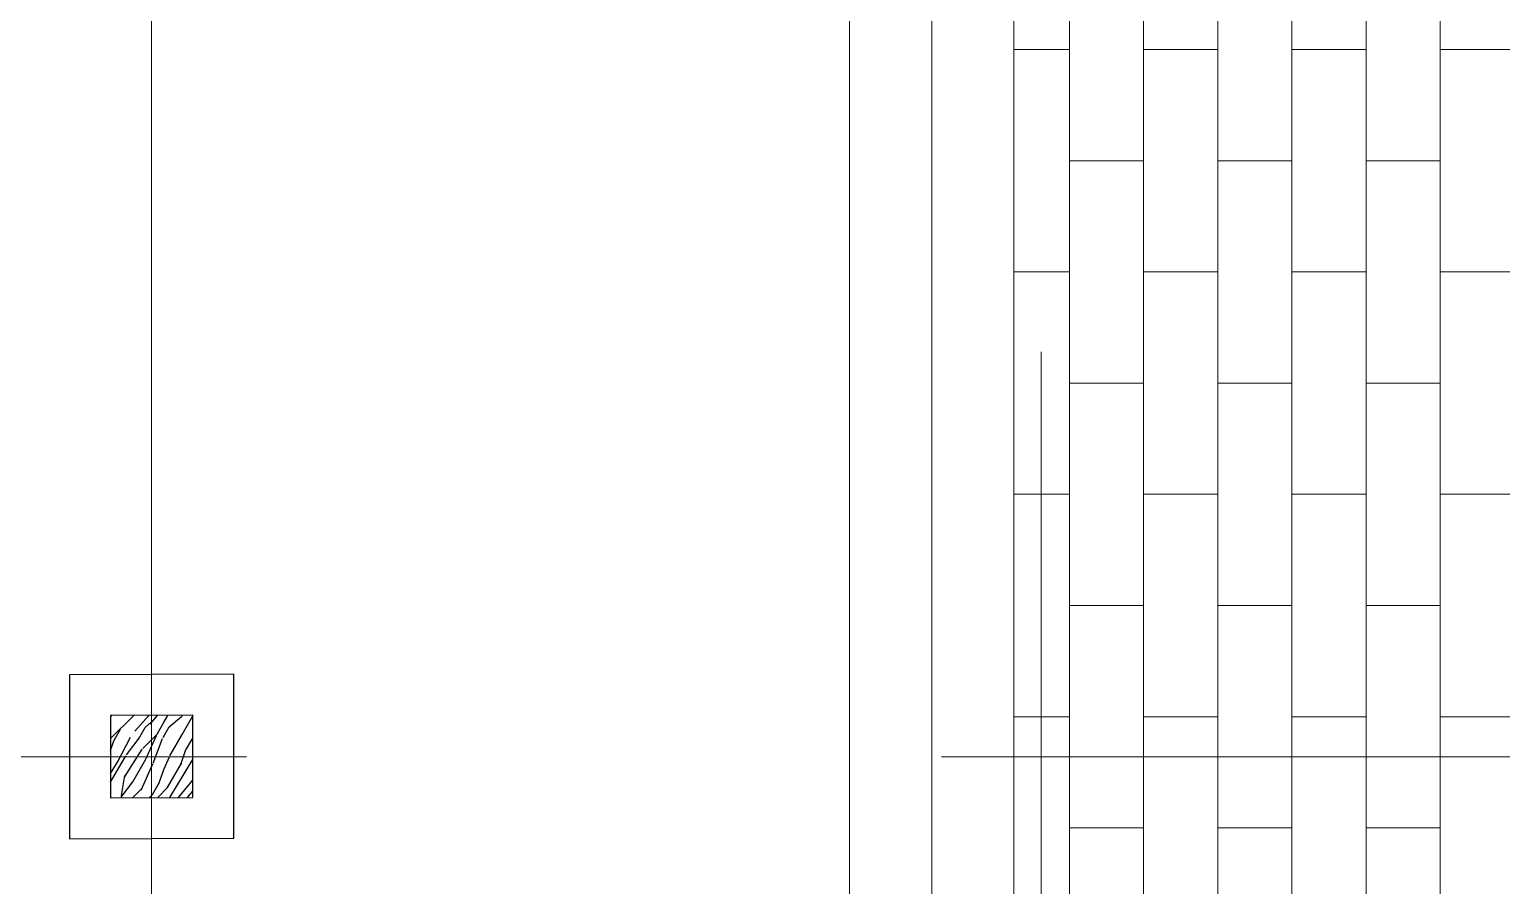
# Model space of a CAD drawing. Header units: metres. Extents: x -54 to 264, y -14 to 31.
# Drawn here: x 4.163 to 6.852, y 17.979 to 19.544 of the extents above; entities that cross this region are included whole.
import ezdxf

# ---------------------------------------------------------------- set-up
doc = ezdxf.new("R2010")
doc.units = ezdxf.units.M
doc.header["$LTSCALE"] = 0.001
doc.linetypes.add('CENTERX2', pattern=[101.60000000000001, 63.5, -12.7, 12.7, -12.7])
doc.linetypes.add('HIDDENX2', pattern=[19.049999999999997, 12.7, -6.35])
for name, color, linetype, lineweight, true_color in [('Jach-Anotaciones-Hatch-Lum50%', 9, 'Continuous', 13, 0x808080), ('JACH-Anotaciones-Lineas-EJES', 7, 'CENTERX2', 9, 0x666666), ('JACH-Arq-Lineas-Piso', 7, 'Continuous', 13, 0x1a1a1a), ('JACH-Arq-Lineas-Proyeccion', 250, 'HIDDENX2', 13, 0x333333), ('JACH-Arq-Mobiliario01-', 250, 'Continuous', 9, 0x333333)]:
    doc.layers.add(name, color=color, linetype=linetype, lineweight=lineweight, true_color=true_color)
doc.layers.add('JACH-Arq-Muros01-Carga', color=3, linetype='Continuous', lineweight=25)

msp = doc.modelspace()

# ---------------------------------------------------------------- hatches: boundary and pattern name
at = {"layer": 'JACH-Arq-Muros01-Carga', "ltscale": 100}
h = msp.add_hatch(dxfattribs=at)
h.set_pattern_fill('WOOD_01', color=256, scale=0.25, angle=60.22489760301454, pattern_type=2)
h.set_pattern_definition([(60.22489760301454, (-0.5702182806841595, 11.82201153464687), (-0.2169953322639889, 0.1241492077124984), [0.05, -0.2]), (69.19749760301454, (-0.4517993091844805, 11.75714091580476), (0.5279004328946804, 1.426120912890491), [0.0480885, -4.76075725]), (65.93539760301455, (-0.4660605211974448, 11.76241991494487), (0.9003507035925551, 2.077105436527465), [0.0502495, -2.462219]), (44.80279760301452, (-0.5311591208766415, 11.79966467725862), (2.016624474551464, 2.014502499364383), [0.075208, -7.445594249999999]), (53.88479760301455, (-0.6002845963695078, 11.84497382244902), (0.1241488036280104, 0.2169956544789174), [0.045277, -2.218569]), (45.29349760301453, (-0.4728727807476592, 11.78071863402082), (0.7135918082355421, 0.7438323219552772), [0.0388105, -3.842233]), (48.91499760301453, (-0.6421822961601472, 11.77677680820167), (0.124149163470979, 0.2169954415374172), [0.1019805, -1.17277425]), (65.93539760301455, (-0.4322697292807215, 11.74596748711064), (0.9003507035925551, 2.077105436527465), [0.02512475, -2.48734375]), (60.22489760301454, (-0.5246492609087219, 11.79594020102725), (-0.2169953322639889, 0.1241492077124984), [0.025, -0.225]), (60.22489760301454, (-0.5755185423229001, 11.76743903949995), (-0.2169953322639889, 0.1241492077124984), [0.075, -0.175]), (71.53479760301454, (-0.5832380006199989, 11.82946048710962), (0.279602026602598, 0.9921301689047509), [0.02549499999999998, -1.249259749999999]), (62.95119760301453, (-0.5153646484535728, 11.7618257470296), (2.265989722741311, 4.464055422604128), [0.0525595, -5.2033895]), (52.63029760301455, (-0.5026473281000281, 11.76895103741142), (1.210187605693215, 1.61181420376513), [0.03783174999999998, -3.745354249999999]), (60.22489760301454, (-0.4263965622253373, 11.71092457186747), (-0.2169953322639889, 0.1241492077124984), [0.05, -0.2]), (59.05579760301455, (-0.4279617163833877, 11.68301757825545), (0.1241490638054007, 0.2169954673748799), [0.1225255, -12.130025]), (60.22489760301454, (-0.5907082155813794, 11.77612948403982), (-0.2169953322639889, 0.1241492077124984), [0.025, -0.225]), (60.22489760301454, (-0.5956529213912486, 11.80776095388322), (-0.2169953322639889, 0.1241492077124984), [0.025, -0.225]), (60.22489760301454, (-0.671049644765632, 11.72128648305855), (-0.2169953322639889, 0.1241492077124984), [0.0375, -0.2125]), (50.76259760301453, (-0.6483791252964568, 11.78608268315545), (0.1241491331910197, 0.2169953971406558), [0.0760345, -1.444656]), (60.22489760301454, (-0.6881068717644563, 11.71664417683098), (-0.2169953322639889, 0.1241492077124984), [0.05, -0.2]), (60.22489760301454, (-0.5064674855752411, 11.58104040334069), (-0.2169953322639889, 0.1241492077124984), [0.0275, -0.2225]), (60.22489760301454, (-0.4540011562550664, 11.69791548318095), (-0.2169953322639889, 0.1241492077124984), [0.025, -0.225]), (60.22489760301454, (-0.5238271121563602, 11.59097233995769), (-0.2169953322639889, 0.1241492077124984), [0.0525, -0.1975]), (65.66519760301453, (-0.4735307361588254, 11.70908891187507), (1.024497839700142, 2.294101817887965), [0.05273749999999998, -5.221017999999997]), (60.22489760301454, (-0.4896488706628195, 11.72119080181471), (-0.2169953322639889, 0.1241492077124984), [0.0475, -0.2025]), (60.22489760301454, (-0.5585463653185985, 11.61083621319169), (-0.2169953322639889, 0.1241492077124984), [0.0275, -0.2225]), (59.05579760301455, (-0.5783677135553369, 11.65673952629737), (0.1241490638054007, 0.2169954673748799), [0.1225255, -12.130025]), (60.22489760301454, (-0.5867238647649711, 11.68744253489525), (-0.2169953322639889, 0.1241492077124984), [0.025, -0.225]), (60.22489760301454, (-0.6056486455041405, 11.66946747790023), (-0.2169953322639889, 0.1241492077124984), [0.025, -0.225]), (60.22489760301454, (-0.5559889624191412, 11.75626561080582), (-0.2169953322639889, 0.1241492077124984), [0.05, -0.2]), (60.22489760301454, (-0.5851587106069206, 11.71534952850728), (-0.2169953322639889, 0.1241492077124984), [0.025, -0.225]), (60.22489760301454, (-0.6360279920210989, 11.68684836697998), (-0.2169953322639889, 0.1241492077124984), [0.05, -0.2]), (79.87869760301454, (-0.5113696663878491, 11.693294439452), (0.4976611643471204, 2.883544866916465), [0.03716524999999995, -3.679351499999997]), (71.53479760301454, (-0.5932337247328907, 11.69116701112663), (0.279602026602598, 0.9921301689047509), [0.02549499999999998, -1.249259749999999]), (71.53479760301454, (-0.5327242750346919, 11.7717576836466), (0.279602026602598, 0.9921301689047509), [0.02549499999999998, -1.249259749999999]), (65.93539760301455, (-0.6524272636087571, 11.75383578289815), (0.9003507035925551, 2.077105436527465), [0.02512475, -2.48734375]), (49.92009760301453, (-0.7061031912581108, 11.69525767443619), (0.9618894248788954, 1.177823439282268), [0.02795074999999999, -2.767133749999999]), (48.91499760301453, (-0.4928110727268663, 11.60490988988973), (0.124149163470979, 0.2169954415374172), [0.025495, -1.24925975]), (150.2248976030145, (-0.4760562453103367, 11.62412643896188), (-0.1241492077124984, -0.2169953322639889), [0, -0.25]), (46.83249760301455, (-0.6236449649977951, 11.64808097550544), (2.978511276897605, 3.192327648911113), [0.05396749999999997, -5.342788499999997]), (71.53479760301454, (-0.5782932948101296, 11.79782901726622), (0.279602026602598, 0.9921301689047509), [0.02549499999999998, -1.249259749999999]), (70.52969760301454, (-0.4415862354838165, 11.71961501640735), (0.4037515383422769, 1.209125331944153), [0.02795075, -2.76713375]), (48.91499760301453, (-0.5743089439937212, 11.70914206812165), (0.124149163470979, 0.2169954415374172), [0.025495, -1.24925975]), (48.91499760301453, (-0.5727437898356708, 11.73704906173367), (0.124149163470979, 0.2169954415374172), [0.025495, -1.24925975]), (41.78999760301453, (-0.6019454317713963, 11.63566605473419), (0.1241489282684543, 0.2169954320126502), [0.03162274999999998, -0.7589464999999996]), (46.18869760301454, (-0.6620674318927776, 11.70174627190548), (0.124148888880613, 0.2169954011170725), [0.10307775, -0.9276985000000001]), (43.52569760301454, (-0.6524272636087571, 11.75383578289815), (1.303033753143602, 1.270669679398155), [0.07830224999999995, -2.531773749999998]), (60.22489760301454, (-0.6632770302219566, 11.76004324328377), (-0.2169953322639889, 0.1241492077124984), [0.03, -0.22]), (46.18869760301454, (-0.4977557785367356, 11.63654135973313), (0.124148888880613, 0.2169954011170725), [0.10307775, -0.9276985000000001]), (46.18869760301454, (-0.5253603725664646, 11.6235322710466), (0.124148888880613, 0.2169954011170725), [0.10307775, -0.9276985000000001]), (46.18869760301454, (-0.5448899524702236, 11.63470569974073), (0.124148888880613, 0.2169954011170725), [0.10307775, -0.9276985000000001]), (49.92009760301453, (-0.6540243115147536, 11.66546186458519), (0.9618894248788954, 1.177823439282268), [0.02795074999999999, -2.767133749999999]), (46.18869760301454, (-0.6111981504785993, 11.73024743343278), (0.124148888880613, 0.2169954011170725), [0.05153875, -0.9792375]), (49.92009760301453, (-0.5845858051902771, 11.62573411811719), (0.9618894248788954, 1.177823439282268), [0.02795074999999999, -2.767133749999999]), (57.83899760301455, (-0.5048385439212988, 11.72988124635459), (0.1241489348735293, 0.2169954727877823), [0.06005199999999999, -5.945153749999998]), (49.92009760301453, (-0.5575541165771916, 11.7283586171938), (0.9618894248788954, 1.177823439282268), [0.02795074999999999, -2.767133749999999]), (72.75369760301453, (-0.539557797083537, 11.74974511958859), (0.2796017090747189, 0.9921305541543518), [0.02304875, -2.28183725]), (49.78749760301454, (-0.5737360385770777, 11.61952665773157), (1.799628729557328, 2.138651990166338), [0.0965985, -9.56323875]), (52.09479760301452, (-0.5113696663878491, 11.693294439452), (0.1241491932459443, 0.2169951852726373), [0.03535524999999999, -1.7324115]), (64.98849760301454, (-0.5665894856966225, 11.64712062051198), (1.148647801731254, 2.511096790194181), [0.06020799999999996, -2.950190499999997]), (60.22489760301454, (-0.5411335824909027, 11.70168248440958), (-0.2169953322639889, 0.1241492077124984), [0.0775, -0.1725]), (44.96979760301453, (-0.6822337047090721, 11.68160126158782), (0.7135917631376759, 0.7438322672708633), [0.0285045, -2.821934]), (50.76259760301453, (-0.4760562453103367, 11.62412643896188), (0.1241491331910197, 0.2169953971406558), [0.0760345, -1.444656]), (40.24179760301455, (-0.547696598705399, 11.60462875280606), (0.5894427939514909, 0.526836847003152), [0.02926175, -2.896913]), (60.22489760301454, (-0.5751629864940286, 11.85364300449027), (-0.2169953322639889, 0.1241492077124984), [0.0125, -0.2375]), (60.22489760301454, (-0.4796850402978736, 11.79901735309677), (-0.2169953322639889, 0.1241492077124984), [0.025, -0.225]), (71.53479760301454, (-0.4015667206828376, 11.75432363832027), (0.279602026602598, 0.9921301689047509), [0.02549499999999998, -1.249259749999999]), (60.22489760301454, (-0.4220247618321116, 11.76890851241416), (-0.2169953322639889, 0.1241492077124984), [0.045, -0.205]), (43.52569760301454, (-0.5382737800091506, 11.83253763917914), (1.303033753143602, 1.270669679398155), [0.02610074999999999, -2.583975249999998]), (48.24559760301454, (-0.491463268156588, 11.80863625888216), (3.2270544248502, 3.626178118227629), [0.04600174999999997, -8.387660999999992]), (150.2248976030145, (-0.4015667206828376, 11.75432363832027), (-0.1241492077124984, -0.2169953322639889), [0, -0.25]), (60.22489760301454, (-0.3934917065568675, 11.77850615570092), (-0.2169953322639889, 0.1241492077124984), [0.0225, -0.2275]), (60.22489760301454, (-0.4347208196870255, 11.80209450516629), (-0.2169953322639889, 0.1241492077124984), [0.0225, -0.2275]), (60.22489760301454, (-0.4455705863002249, 11.80830196555192), (-0.2169953322639889, 0.1241492077124984), [0.0225, -0.2275]), (36.26249760301454, (-0.5193489992699811, 11.85051269617417), (1.520027557669726, 1.146521365841577), [0.02462225, -2.4375905]), (48.74119760301453, (-0.5453884391416598, 11.86541060109967), (0.8377751052198188, 0.9608081485543738), [0.02295949999999999, -16.30388124999999]), (41.78999760301453, (-0.4672701195266238, 11.82071688632317), (0.1241489282684543, 0.2169954320126502), [0.02371699999999999, -0.7668519999999998]), (47.69609760301454, (-0.5735978323359783, 11.88154999810229), (0.8377413244676111, 0.9608275724163863), [0.02304875, -2.28183725])])
h.paths.add_polyline_path([(4.310892141005867, 18.14), (4.460892141005868, 18.14058878357172), (4.460892141005868, 18.29058993912091), (4.310892141005867, 18.2900011555492)])

# ---------------------------------------------------------------- linework, layer by layer
at = {"layer": 'JACH-Anotaciones-Lineas-EJES', "ltscale": 100}
for points in [[(4.385591166462492, -2.375000032412275), (4.385591166462492, 25.95015244784726)], [(5.810891849153663, -2.375), (5.810891849153663, 25.95015248025953)]]:
    msp.add_lwpolyline(points, dxfattribs=at)
at = {"layer": 'JACH-Arq-Lineas-Piso', "lineweight": 0, "ltscale": 100}
msp.add_lwpolyline([(5.660892141005867, 21.43478502406159), (5.960892141005869, 21.43374165634697), (5.960892141005804, 4.349999999999958), (5.660892141005803, 4.349999999999999)], close=True, dxfattribs=at)
at = {"layer": 'JACH-Arq-Lineas-Proyeccion', "lineweight": 0, "ltscale": 100}
msp.add_lwpolyline([(5.960892141005804, 4.349999999999958), (6.010892141005804, 4.349999999999958), (6.010892141005804, 21.43348317060427)], dxfattribs=at)
at = {"layer": 'JACH-Arq-Muros01-Carga', "ltscale": 100}
for points in [[(4.235892141005867, 18.06470503043955), (4.535892141005868, 18.06588259758297), (4.535892141005868, 18.36588490868137), (4.235892141005867, 18.36470734153794)], [(4.310892141005867, 18.14), (4.460892141005868, 18.14058878357172), (4.460892141005868, 18.29058993912091), (4.310892141005867, 18.2900011555492)]]:
    msp.add_lwpolyline(points, close=True, dxfattribs=at)

# ---------------------------------------------------------------- wipeouts: each hides what was drawn before it
at = {"lineweight": 0}
msp.add_wipeout([(6.460892249905047, 21.127860497209888), (10.660892249905046, 21.127860497209888), (10.660892249905046, 18.17786049720989), (9.660892249905046, 18.17786049720989), (9.660892249905046, 20.127860497209888), (6.460892249905047, 20.127860497209888)], dxfattribs=at).dxf.layer = 'JACH-Arq-Mobiliario01-'

# ---------------------------------------------------------------- next in the draw order: hatches: boundary and pattern name
at = {"layer": 'Jach-Anotaciones-Hatch-Lum50%', "ltscale": 100}
h = msp.add_hatch(dxfattribs=at)
h.set_pattern_fill('AR-BRSTD', color=256, scale=0.002, angle=90, double=1)
h.set_pattern_definition([(90, (-0.1697995446935074, -5.329070518200751e-15), (-0.1354836, 8.295977853848017e-18), []), (180, (-0.1697995446935074, -5.329070518200751e-15), (-0.1354836, -0.2032), [0.1354836, -0.1354836])])
h.paths.add_polyline_path([(5.960892141005806, 21.12786049720989), (10.55975187167321, 21.12786049720988), (10.56203276012729, 18.13977277811491), (12.46089214065461, 18.14), (12.46089214065461, 20.64), (15.46089214065461, 20.64), (15.46089214065461, 18.14), (17.2608921406546, 18.14), (17.2608921406546, 20.63999999999999), (20.3608921406546, 20.64), (20.3608921406546, 18.14), (21.96089214029871, 18.14), (21.96089214029872, 6.775), (5.960892141005873, 6.775000000000001)])

# ---------------------------------------------------------------- next in the draw order: linework, layer by layer
at = {"layer": 'JACH-Anotaciones-Lineas-EJES', "ltscale": 100}
msp.add_lwpolyline([(-4.330878220259788, 18.215), (52.14722625314764, 18.215)], dxfattribs=at)
at = {"layer": 'JACH-Arq-Lineas-Piso', "ltscale": 100}
msp.add_lwpolyline([(5.96089214100596, 21.1278604972099), (10.66089224990505, 21.12786049720989), (10.66089203140417, 18.1400032744218), (12.46089214065461, 18.14000000000001), (12.46089214065461, 20.64), (15.46089214065461, 20.64), (15.46089214065461, 18.14000000000001), (17.2608921406546, 18.14000000000001), (17.2608921406546, 20.64), (20.3608921406546, 20.64), (20.36089214065461, 18.14), (21.96089214029871, 18.14000000000001), (21.96089214029872, 6.775000000000004), (5.960892141005934, 6.775000000000005)], close=True, dxfattribs=at)

doc.saveas('drawing.dxf')
